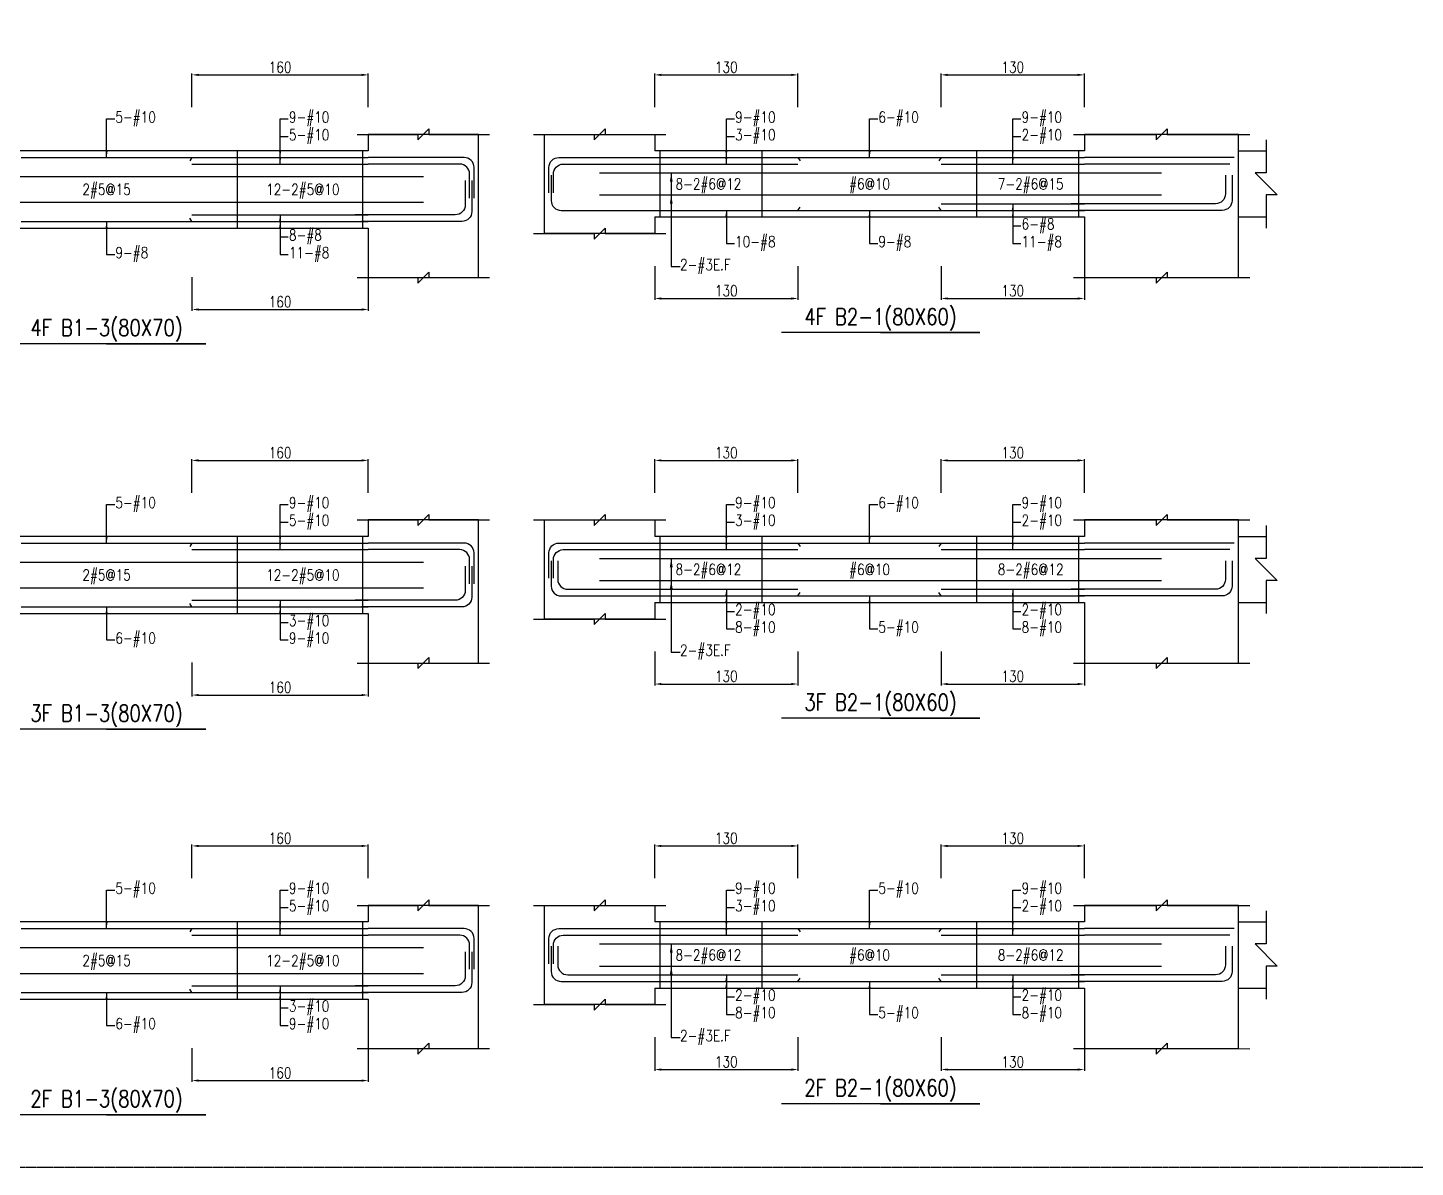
# Model space of a CAD drawing. Header units: millimetres. Extents: x 0 to 84580, y -12276 to 4373.
# Drawn here: x 37736 to 38995, y 0 to 1034 of the extents above; entities that cross this region are included whole.
import ezdxf
from ezdxf.enums import TextEntityAlignment as Align

# ---------------------------------------------------------------- set-up
doc = ezdxf.new("R2010")
doc.units = ezdxf.units.MM
doc.header["$MEASUREMENT"] = 0
doc.linetypes.add('CENTER', pattern=[2, 1.25, -0.25, 0.25, -0.25])
for name, color, linetype in [('S-DIM', 2, 'Continuous'), ('S-GRID', 1, 'CENTER'), ('S-LEADER', 2, 'Continuous'), ('S-RC', 130, 'Continuous'), ('S-REINF', 6, 'Continuous'), ('S-TEXT', 2, 'Continuous')]:
    doc.layers.add(name, color=color, linetype=linetype)
doc.styles.add('CS4', font='romans.shx', dxfattribs={"width": 0.8, "bigfont": 'lsp.shx'})
doc.styles.get("Standard").update_dxf_attribs({"font": 'arial.ttf'})
doc.dimstyles.new('ISO-25', dxfattribs={"dimtxt": 2.5, "dimasz": 2.5, "dimexe": 1.25, "dimexo": 0.625, "dimtad": 1, "dimtxsty": 'Standard', "dimcen": 2.5, "dimadec": 0, "dimazin": 0, "dimtfac": 1, "dimtmove": 0, "dimatfit": 3, "dimfxl": 0, "dimarcsym": 0})

# ---------------------------------------------------------------- blocks, each defined once
blk = doc.blocks.new('*D320')
at = {"layer": 'DEFPOINTS', "color": 0, "transparency": 16777216}
for p in [(38045, 291.7), (37885, 261.7), (38045, 261.7)]:
    blk.add_point(p, dxfattribs=at)
at = {"layer": 'S-DIM', "color": 0, "lineweight": -2, "transparency": 16777216}
for p, q in [((37885, 262.3), (37885, 292.9)), ((37891, 291.7), (38039, 291.7)), ((38045, 262.3), (38045, 292.9))]:
    blk.add_line(p, q, dxfattribs=at)
at = {"layer": 'S-DIM', "color": 0, "transparency": 16777216}
for points in [[(37891, 292.7), (37891, 290.7), (37885, 291.7)], [(38039, 292.7), (38039, 290.7), (38045, 291.7)]]:
    blk.add_solid(points, dxfattribs=at)
at = {"layer": 'S-DIM', "color": 0, "transparency": 16777216, "insert": (37965, 298.7), "char_height": 10, "attachment_point": 5, "style": 'CS4'}
blk.add_mtext('160', dxfattribs=at)
blk = doc.blocks.new('*D322')
at = {"layer": 'DEFPOINTS', "color": 0, "transparency": 16777216}
for p in [(37885, 108.7), (38045, 108.7), (38045, 78.7)]:
    blk.add_point(p, dxfattribs=at)
at = {"layer": 'S-DIM', "color": 0, "lineweight": -2, "transparency": 16777216}
for p, q in [((37885, 108.1), (37885, 77.4)), ((38045, 108.1), (38045, 77.4)), ((37891, 78.7), (38039, 78.7))]:
    blk.add_line(p, q, dxfattribs=at)
at = {"layer": 'S-DIM', "color": 0, "transparency": 16777216}
for points in [[(37891, 79.7), (37891, 77.7), (37885, 78.7)], [(38039, 79.7), (38039, 77.7), (38045, 78.7)]]:
    blk.add_solid(points, dxfattribs=at)
at = {"layer": 'S-DIM', "color": 0, "transparency": 16777216, "insert": (37965, 85.7), "char_height": 10, "attachment_point": 5, "style": 'CS4'}
blk.add_mtext('160', dxfattribs=at)
blk = doc.blocks.new('*D324')
at = {"layer": 'DEFPOINTS', "color": 0, "transparency": 16777216}
for p in [(38045, 641.7), (37885, 611.7), (38045, 611.7)]:
    blk.add_point(p, dxfattribs=at)
at = {"layer": 'S-DIM', "color": 0, "lineweight": -2, "transparency": 16777216}
for p, q in [((37885, 612.3), (37885, 642.9)), ((38045, 612.3), (38045, 642.9)), ((37891, 641.7), (38039, 641.7))]:
    blk.add_line(p, q, dxfattribs=at)
at = {"layer": 'S-DIM', "color": 0, "transparency": 16777216}
for points in [[(37891, 642.7), (37891, 640.7), (37885, 641.7)], [(38039, 642.7), (38039, 640.7), (38045, 641.7)]]:
    blk.add_solid(points, dxfattribs=at)
at = {"layer": 'S-DIM', "color": 0, "transparency": 16777216, "insert": (37965, 648.7), "char_height": 10, "attachment_point": 5, "style": 'CS4'}
blk.add_mtext('160', dxfattribs=at)
blk = doc.blocks.new('*D326')
at = {"layer": 'DEFPOINTS', "color": 0, "transparency": 16777216}
for p in [(37885, 458.7), (38045, 458.7), (38045, 428.7)]:
    blk.add_point(p, dxfattribs=at)
at = {"layer": 'S-DIM', "color": 0, "lineweight": -2, "transparency": 16777216}
for p, q in [((37885, 458.1), (37885, 427.4)), ((38045, 458.1), (38045, 427.4)), ((37891, 428.7), (38039, 428.7))]:
    blk.add_line(p, q, dxfattribs=at)
at = {"layer": 'S-DIM', "color": 0, "transparency": 16777216}
for points in [[(37891, 429.7), (37891, 427.7), (37885, 428.7)], [(38039, 429.7), (38039, 427.7), (38045, 428.7)]]:
    blk.add_solid(points, dxfattribs=at)
at = {"layer": 'S-DIM', "color": 0, "transparency": 16777216, "insert": (37965, 435.7), "char_height": 10, "attachment_point": 5, "style": 'CS4'}
blk.add_mtext('160', dxfattribs=at)
blk = doc.blocks.new('*D328')
at = {"layer": 'DEFPOINTS', "color": 0, "transparency": 16777216}
for p in [(38045, 991.7), (37885, 961.7), (38045, 961.7)]:
    blk.add_point(p, dxfattribs=at)
at = {"layer": 'S-DIM', "color": 0, "lineweight": -2, "transparency": 16777216}
for p, q in [((37885, 962.3), (37885, 992.9)), ((37891, 991.7), (38039, 991.7)), ((38045, 962.3), (38045, 992.9))]:
    blk.add_line(p, q, dxfattribs=at)
at = {"layer": 'S-DIM', "color": 0, "transparency": 16777216}
for points in [[(37891, 992.7), (37891, 990.7), (37885, 991.7)], [(38039, 992.7), (38039, 990.7), (38045, 991.7)]]:
    blk.add_solid(points, dxfattribs=at)
at = {"layer": 'S-DIM', "color": 0, "transparency": 16777216, "insert": (37965, 998.7), "char_height": 10, "attachment_point": 5, "style": 'CS4'}
blk.add_mtext('160', dxfattribs=at)
blk = doc.blocks.new('*D302')
at = {"layer": 'DEFPOINTS', "color": 0, "transparency": 16777216}
for p in [(37885, 808.7), (38045, 808.7), (38045, 778.7)]:
    blk.add_point(p, dxfattribs=at)
at = {"layer": 'S-DIM', "color": 0, "lineweight": -2, "transparency": 16777216}
for p, q in [((37885, 808.1), (37885, 777.4)), ((38045, 808.1), (38045, 777.4)), ((37891, 778.7), (38039, 778.7))]:
    blk.add_line(p, q, dxfattribs=at)
at = {"layer": 'S-DIM', "color": 0, "transparency": 16777216}
for points in [[(37891, 779.7), (37891, 777.7), (37885, 778.7)], [(38039, 779.7), (38039, 777.7), (38045, 778.7)]]:
    blk.add_solid(points, dxfattribs=at)
at = {"layer": 'S-DIM', "color": 0, "transparency": 16777216, "insert": (37965, 785.7), "char_height": 10, "attachment_point": 5, "style": 'CS4'}
blk.add_mtext('160', dxfattribs=at)
blk = doc.blocks.new('*D329')
at = {"layer": 'DEFPOINTS', "color": 0, "transparency": 16777216}
for p in [(38435, 291.7), (38305, 261.7), (38435, 261.7)]:
    blk.add_point(p, dxfattribs=at)
at = {"layer": 'S-DIM', "color": 0, "lineweight": -2, "transparency": 16777216}
for p, q in [((38305, 262.3), (38305, 292.9)), ((38311, 291.7), (38429, 291.7)), ((38435, 262.3), (38435, 292.9))]:
    blk.add_line(p, q, dxfattribs=at)
at = {"layer": 'S-DIM', "color": 0, "transparency": 16777216}
for points in [[(38311, 292.7), (38311, 290.7), (38305, 291.7)], [(38429, 292.7), (38429, 290.7), (38435, 291.7)]]:
    blk.add_solid(points, dxfattribs=at)
at = {"layer": 'S-DIM', "color": 0, "transparency": 16777216, "insert": (38370, 298.7), "char_height": 10, "attachment_point": 5, "style": 'CS4'}
blk.add_mtext('130', dxfattribs=at)
blk = doc.blocks.new('*D330')
at = {"layer": 'DEFPOINTS', "color": 0, "transparency": 16777216}
for p in [(38695, 291.7), (38565, 261.7), (38695, 261.7)]:
    blk.add_point(p, dxfattribs=at)
at = {"layer": 'S-DIM', "color": 0, "lineweight": -2, "transparency": 16777216}
for p, q in [((38565, 262.3), (38565, 292.9)), ((38571, 291.7), (38689, 291.7)), ((38695, 262.3), (38695, 292.9))]:
    blk.add_line(p, q, dxfattribs=at)
at = {"layer": 'S-DIM', "color": 0, "transparency": 16777216}
for points in [[(38571, 292.7), (38571, 290.7), (38565, 291.7)], [(38689, 292.7), (38689, 290.7), (38695, 291.7)]]:
    blk.add_solid(points, dxfattribs=at)
at = {"layer": 'S-DIM', "color": 0, "transparency": 16777216, "insert": (38630, 298.7), "char_height": 10, "attachment_point": 5, "style": 'CS4'}
blk.add_mtext('130', dxfattribs=at)
blk = doc.blocks.new('*D331')
at = {"layer": 'DEFPOINTS', "color": 0, "transparency": 16777216}
for p in [(38305, 118.7), (38435, 118.7), (38435, 88.7)]:
    blk.add_point(p, dxfattribs=at)
at = {"layer": 'S-DIM', "color": 0, "lineweight": -2, "transparency": 16777216}
for p, q in [((38305, 118.1), (38305, 87.4)), ((38435, 118.1), (38435, 87.4)), ((38311, 88.7), (38429, 88.7))]:
    blk.add_line(p, q, dxfattribs=at)
at = {"layer": 'S-DIM', "color": 0, "transparency": 16777216}
for points in [[(38311, 89.7), (38311, 87.7), (38305, 88.7)], [(38429, 89.7), (38429, 87.7), (38435, 88.7)]]:
    blk.add_solid(points, dxfattribs=at)
at = {"layer": 'S-DIM', "color": 0, "transparency": 16777216, "insert": (38370, 95.7), "char_height": 10, "attachment_point": 5, "style": 'CS4'}
blk.add_mtext('130', dxfattribs=at)
blk = doc.blocks.new('*D332')
at = {"layer": 'DEFPOINTS', "color": 0, "transparency": 16777216}
for p in [(38565, 118.7), (38695, 118.7), (38695, 88.7)]:
    blk.add_point(p, dxfattribs=at)
at = {"layer": 'S-DIM', "color": 0, "lineweight": -2, "transparency": 16777216}
for p, q in [((38565, 118.1), (38565, 87.4)), ((38695, 118.1), (38695, 87.4)), ((38571, 88.7), (38689, 88.7))]:
    blk.add_line(p, q, dxfattribs=at)
at = {"layer": 'S-DIM', "color": 0, "transparency": 16777216}
for points in [[(38571, 89.7), (38571, 87.7), (38565, 88.7)], [(38689, 89.7), (38689, 87.7), (38695, 88.7)]]:
    blk.add_solid(points, dxfattribs=at)
at = {"layer": 'S-DIM', "color": 0, "transparency": 16777216, "insert": (38630, 95.7), "char_height": 10, "attachment_point": 5, "style": 'CS4'}
blk.add_mtext('130', dxfattribs=at)
blk = doc.blocks.new('*D333')
at = {"layer": 'DEFPOINTS', "color": 0, "transparency": 16777216}
for p in [(38435, 641.7), (38305, 611.7), (38435, 611.7)]:
    blk.add_point(p, dxfattribs=at)
at = {"layer": 'S-DIM', "color": 0, "lineweight": -2, "transparency": 16777216}
for p, q in [((38305, 612.3), (38305, 642.9)), ((38435, 612.3), (38435, 642.9)), ((38311, 641.7), (38429, 641.7))]:
    blk.add_line(p, q, dxfattribs=at)
at = {"layer": 'S-DIM', "color": 0, "transparency": 16777216}
for points in [[(38311, 642.7), (38311, 640.7), (38305, 641.7)], [(38429, 642.7), (38429, 640.7), (38435, 641.7)]]:
    blk.add_solid(points, dxfattribs=at)
at = {"layer": 'S-DIM', "color": 0, "transparency": 16777216, "insert": (38370, 648.7), "char_height": 10, "attachment_point": 5, "style": 'CS4'}
blk.add_mtext('130', dxfattribs=at)
blk = doc.blocks.new('*D334')
at = {"layer": 'DEFPOINTS', "color": 0, "transparency": 16777216}
for p in [(38695, 641.7), (38565, 611.7), (38695, 611.7)]:
    blk.add_point(p, dxfattribs=at)
at = {"layer": 'S-DIM', "color": 0, "lineweight": -2, "transparency": 16777216}
for p, q in [((38565, 612.3), (38565, 642.9)), ((38695, 612.3), (38695, 642.9)), ((38571, 641.7), (38689, 641.7))]:
    blk.add_line(p, q, dxfattribs=at)
at = {"layer": 'S-DIM', "color": 0, "transparency": 16777216}
for points in [[(38571, 642.7), (38571, 640.7), (38565, 641.7)], [(38689, 642.7), (38689, 640.7), (38695, 641.7)]]:
    blk.add_solid(points, dxfattribs=at)
at = {"layer": 'S-DIM', "color": 0, "transparency": 16777216, "insert": (38630, 648.7), "char_height": 10, "attachment_point": 5, "style": 'CS4'}
blk.add_mtext('130', dxfattribs=at)
blk = doc.blocks.new('*D335')
at = {"layer": 'DEFPOINTS', "color": 0, "transparency": 16777216}
for p in [(38305, 468.7), (38435, 468.7), (38435, 438.7)]:
    blk.add_point(p, dxfattribs=at)
at = {"layer": 'S-DIM', "color": 0, "lineweight": -2, "transparency": 16777216}
for p, q in [((38305, 468.1), (38305, 437.4)), ((38435, 468.1), (38435, 437.4)), ((38311, 438.7), (38429, 438.7))]:
    blk.add_line(p, q, dxfattribs=at)
at = {"layer": 'S-DIM', "color": 0, "transparency": 16777216}
for points in [[(38311, 439.7), (38311, 437.7), (38305, 438.7)], [(38429, 439.7), (38429, 437.7), (38435, 438.7)]]:
    blk.add_solid(points, dxfattribs=at)
at = {"layer": 'S-DIM', "color": 0, "transparency": 16777216, "insert": (38370, 445.7), "char_height": 10, "attachment_point": 5, "style": 'CS4'}
blk.add_mtext('130', dxfattribs=at)
blk = doc.blocks.new('*D336')
at = {"layer": 'DEFPOINTS', "color": 0, "transparency": 16777216}
for p in [(38565, 468.7), (38695, 468.7), (38695, 438.7)]:
    blk.add_point(p, dxfattribs=at)
at = {"layer": 'S-DIM', "color": 0, "lineweight": -2, "transparency": 16777216}
for p, q in [((38565, 468.1), (38565, 437.4)), ((38695, 468.1), (38695, 437.4)), ((38571, 438.7), (38689, 438.7))]:
    blk.add_line(p, q, dxfattribs=at)
at = {"layer": 'S-DIM', "color": 0, "transparency": 16777216}
for points in [[(38571, 439.7), (38571, 437.7), (38565, 438.7)], [(38689, 439.7), (38689, 437.7), (38695, 438.7)]]:
    blk.add_solid(points, dxfattribs=at)
at = {"layer": 'S-DIM', "color": 0, "transparency": 16777216, "insert": (38630, 445.7), "char_height": 10, "attachment_point": 5, "style": 'CS4'}
blk.add_mtext('130', dxfattribs=at)
blk = doc.blocks.new('*D337')
at = {"layer": 'DEFPOINTS', "color": 0, "transparency": 16777216}
for p in [(38435, 991.7), (38305, 961.7), (38435, 961.7)]:
    blk.add_point(p, dxfattribs=at)
at = {"layer": 'S-DIM', "color": 0, "lineweight": -2, "transparency": 16777216}
for p, q in [((38305, 962.3), (38305, 992.9)), ((38311, 991.7), (38429, 991.7)), ((38435, 962.3), (38435, 992.9))]:
    blk.add_line(p, q, dxfattribs=at)
at = {"layer": 'S-DIM', "color": 0, "transparency": 16777216}
for points in [[(38311, 992.7), (38311, 990.7), (38305, 991.7)], [(38429, 992.7), (38429, 990.7), (38435, 991.7)]]:
    blk.add_solid(points, dxfattribs=at)
at = {"layer": 'S-DIM', "color": 0, "transparency": 16777216, "insert": (38370, 998.7), "char_height": 10, "attachment_point": 5, "style": 'CS4'}
blk.add_mtext('130', dxfattribs=at)
blk = doc.blocks.new('*D338')
at = {"layer": 'DEFPOINTS', "color": 0, "transparency": 16777216}
for p in [(38695, 991.7), (38565, 961.7), (38695, 961.7)]:
    blk.add_point(p, dxfattribs=at)
at = {"layer": 'S-DIM', "color": 0, "lineweight": -2, "transparency": 16777216}
for p, q in [((38565, 962.3), (38565, 992.9)), ((38571, 991.7), (38689, 991.7)), ((38695, 962.3), (38695, 992.9))]:
    blk.add_line(p, q, dxfattribs=at)
at = {"layer": 'S-DIM', "color": 0, "transparency": 16777216}
for points in [[(38571, 992.7), (38571, 990.7), (38565, 991.7)], [(38689, 992.7), (38689, 990.7), (38695, 991.7)]]:
    blk.add_solid(points, dxfattribs=at)
at = {"layer": 'S-DIM', "color": 0, "transparency": 16777216, "insert": (38630, 998.7), "char_height": 10, "attachment_point": 5, "style": 'CS4'}
blk.add_mtext('130', dxfattribs=at)
blk = doc.blocks.new('*D339')
at = {"layer": 'DEFPOINTS', "color": 0, "transparency": 16777216}
for p in [(38305, 818.7), (38435, 818.7), (38435, 788.7)]:
    blk.add_point(p, dxfattribs=at)
at = {"layer": 'S-DIM', "color": 0, "lineweight": -2, "transparency": 16777216}
for p, q in [((38305, 818.1), (38305, 787.4)), ((38435, 818.1), (38435, 787.4)), ((38311, 788.7), (38429, 788.7))]:
    blk.add_line(p, q, dxfattribs=at)
at = {"layer": 'S-DIM', "color": 0, "transparency": 16777216}
for points in [[(38311, 789.7), (38311, 787.7), (38305, 788.7)], [(38429, 789.7), (38429, 787.7), (38435, 788.7)]]:
    blk.add_solid(points, dxfattribs=at)
at = {"layer": 'S-DIM', "color": 0, "transparency": 16777216, "insert": (38370, 795.7), "char_height": 10, "attachment_point": 5, "style": 'CS4'}
blk.add_mtext('130', dxfattribs=at)
blk = doc.blocks.new('*D340')
at = {"layer": 'DEFPOINTS', "color": 0, "transparency": 16777216}
for p in [(38565, 818.7), (38695, 818.7), (38695, 788.7)]:
    blk.add_point(p, dxfattribs=at)
at = {"layer": 'S-DIM', "color": 0, "lineweight": -2, "transparency": 16777216}
for p, q in [((38565, 818.1), (38565, 787.4)), ((38695, 818.1), (38695, 787.4)), ((38571, 788.7), (38689, 788.7))]:
    blk.add_line(p, q, dxfattribs=at)
at = {"layer": 'S-DIM', "color": 0, "transparency": 16777216}
for points in [[(38571, 789.7), (38571, 787.7), (38565, 788.7)], [(38689, 789.7), (38689, 787.7), (38695, 788.7)]]:
    blk.add_solid(points, dxfattribs=at)
at = {"layer": 'S-DIM', "color": 0, "transparency": 16777216, "insert": (38630, 795.7), "char_height": 10, "attachment_point": 5, "style": 'CS4'}
blk.add_mtext('130', dxfattribs=at)

msp = doc.modelspace()

# ---------------------------------------------------------------- linework, layer by layer
for p, q in [((38835.028, 922.688), (38860.028, 922.688)), ((38835.028, 862.688), (38860.028, 862.688)), ((38835.028, 572.688), (38860.028, 572.688)), ((38835.028, 512.688), (38860.028, 512.688)), ((38835.028, 222.688), (38860.028, 222.688)), ((38835.028, 162.688), (38860.028, 162.688))]:
    msp.add_line(p, q)
at = {"layer": 'S-GRID'}
msp.add_lwpolyline([(35832, 0), (39061, 0), (39061, 2069), (35832, 2069), (35832, 0)], dxfattribs=at)
at = {"layer": 'S-RC'}
for points in [[(38035.028, 937.688), (38090.028, 937.678), (38090.027, 932.678), (38100.029, 942.676), (38100.028, 937.676), (38155.028, 937.665)], [(38045.028, 852.688), (38045.028, 807.688), (38145.028, 807.688), (38145.028, 937.688), (38045.028, 937.688), (38045.028, 922.688)], [(38195.028, 937.688), (38250.028, 937.678), (38250.027, 932.678), (38260.029, 942.676), (38260.028, 937.676), (38315.028, 937.665)], [(38305.028, 862.688), (38305.028, 847.688), (38205.028, 847.688), (38205.028, 937.688), (38305.028, 937.688), (38305.028, 922.688)], [(38685.028, 937.688), (38760.028, 937.674), (38760.027, 932.674), (38770.029, 942.672), (38770.028, 937.672), (38845.028, 937.657)], [(38695.028, 862.688), (38695.028, 807.688), (38835.028, 807.688), (38835.028, 937.688), (38695.028, 937.688), (38695.028, 922.688)], [(38860.028, 932.688), (38860.028, 902.688), (38850.028, 902.688), (38870.028, 882.688), (38860.028, 882.688), (38860.028, 852.688)], [(38045.028, 922.688), (37570.028, 922.688)], [(38695.028, 922.688), (38305.028, 922.688)], [(38305.028, 862.688), (38695.028, 862.688)], [(37570.028, 852.688), (38045.028, 852.688)], [(38195.028, 847.688), (38250.028, 847.678), (38250.027, 842.678), (38260.029, 852.676), (38260.028, 847.676), (38315.028, 847.665)], [(38035.028, 807.688), (38090.028, 807.678), (38090.027, 802.678), (38100.029, 812.676), (38100.028, 807.676), (38155.028, 807.665)], [(38685.028, 807.688), (38760.028, 807.674), (38760.027, 802.674), (38770.029, 812.672), (38770.028, 807.672), (38845.028, 807.657)], [(38510.028, 757.688), (38600.028, 757.688), (38420.028, 757.688)], [(37807.528, 747.688), (37897.528, 747.688), (37717.528, 747.688)], [(38035.028, 587.688), (38090.028, 587.678), (38090.027, 582.678), (38100.029, 592.676), (38100.028, 587.676), (38155.028, 587.665)], [(38195.028, 587.688), (38250.028, 587.678), (38250.027, 582.678), (38260.029, 592.676), (38260.028, 587.676), (38315.028, 587.665)], [(38685.028, 587.688), (38760.028, 587.674), (38760.027, 582.674), (38770.029, 592.672), (38770.028, 587.672), (38845.028, 587.657)], [(38045.028, 502.688), (38045.028, 457.688), (38145.028, 457.688), (38145.028, 587.688), (38045.028, 587.688), (38045.028, 572.688)], [(38305.028, 512.688), (38305.028, 497.688), (38205.028, 497.688), (38205.028, 587.688), (38305.028, 587.688), (38305.028, 572.688)], [(38695.028, 512.688), (38695.028, 457.688), (38835.028, 457.688), (38835.028, 587.688), (38695.028, 587.688), (38695.028, 572.688)], [(38860.028, 582.688), (38860.028, 552.688), (38850.028, 552.688), (38870.028, 532.688), (38860.028, 532.688), (38860.028, 502.688)], [(38045.028, 572.688), (37570.028, 572.688)], [(38695.028, 572.688), (38305.028, 572.688)], [(38305.028, 512.688), (38695.028, 512.688)], [(37570.028, 502.688), (38045.028, 502.688)], [(38195.028, 497.688), (38250.028, 497.678), (38250.027, 492.678), (38260.029, 502.676), (38260.028, 497.676), (38315.028, 497.665)], [(38035.028, 457.688), (38090.028, 457.678), (38090.027, 452.678), (38100.029, 462.676), (38100.028, 457.676), (38155.028, 457.665)], [(38685.028, 457.688), (38760.028, 457.674), (38760.027, 452.674), (38770.029, 462.672), (38770.028, 457.672), (38845.028, 457.657)], [(38510.028, 407.688), (38600.028, 407.688), (38420.028, 407.688)], [(37807.528, 397.688), (37897.528, 397.688), (37717.528, 397.688)], [(38035.028, 237.688), (38090.028, 237.678), (38090.027, 232.678), (38100.029, 242.676), (38100.028, 237.676), (38155.028, 237.665)], [(38195.028, 237.688), (38250.028, 237.678), (38250.027, 232.678), (38260.029, 242.676), (38260.028, 237.676), (38315.028, 237.665)], [(38685.028, 237.688), (38760.028, 237.674), (38760.027, 232.674), (38770.029, 242.672), (38770.028, 237.672), (38845.028, 237.657)], [(38045.028, 152.688), (38045.028, 107.688), (38145.028, 107.688), (38145.028, 237.688), (38045.028, 237.688), (38045.028, 222.688)], [(38305.028, 162.688), (38305.028, 147.688), (38205.028, 147.688), (38205.028, 237.688), (38305.028, 237.688), (38305.028, 222.688)], [(38695.028, 162.688), (38695.028, 107.688), (38835.028, 107.688), (38835.028, 237.688), (38695.028, 237.688), (38695.028, 222.688)], [(38860.028, 232.688), (38860.028, 202.688), (38850.028, 202.688), (38870.028, 182.688), (38860.028, 182.688), (38860.028, 152.688)], [(38045.028, 222.688), (37570.028, 222.688)], [(38695.028, 222.688), (38305.028, 222.688)], [(37570.028, 152.688), (38045.028, 152.688)], [(38195.028, 147.688), (38250.028, 147.678), (38250.027, 142.678), (38260.029, 152.676), (38260.028, 147.676), (38315.028, 147.665)], [(38305.028, 162.688), (38695.028, 162.688)], [(38035.028, 107.688), (38090.028, 107.678), (38090.027, 102.678), (38100.029, 112.676), (38100.028, 107.676), (38155.028, 107.665)], [(38685.028, 107.688), (38760.028, 107.674), (38760.027, 102.674), (38770.029, 112.672), (38770.028, 107.672), (38845.028, 107.657)], [(38510.028, 57.688), (38600.028, 57.688), (38420.028, 57.688)], [(37807.528, 47.688), (37897.528, 47.688), (37717.528, 47.688)]]:
    msp.add_lwpolyline(points, dxfattribs=at)
at = {"layer": 'S-REINF', "color": 1}
for points in [[(37926.278, 852.688), (37926.278, 922.688)], [(38040.028, 852.688), (38040.028, 922.688)], [(38310.028, 862.688), (38310.028, 922.688)], [(38402.528, 862.688), (38402.528, 922.688)], [(38597.528, 862.688), (38597.528, 922.688)], [(38690.028, 862.688), (38690.028, 922.688)], [(37520.028, 899.355), (38095.028, 899.355)], [(38255.028, 902.688), (38765.028, 902.688)], [(38255.028, 882.688), (38765.028, 882.688)], [(37520.028, 876.022), (38095.028, 876.022)], [(37926.278, 502.688), (37926.278, 572.688)], [(38040.028, 502.688), (38040.028, 572.688)], [(38310.028, 512.688), (38310.028, 572.688)], [(38402.528, 512.688), (38402.528, 572.688)], [(38597.528, 512.688), (38597.528, 572.688)], [(38690.028, 512.688), (38690.028, 572.688)], [(37520.028, 549.355), (38095.028, 549.355)], [(38255.028, 552.688), (38765.028, 552.688)], [(38255.028, 532.688), (38765.028, 532.688)], [(37520.028, 526.022), (38095.028, 526.022)], [(37926.278, 152.688), (37926.278, 222.688)], [(38040.028, 152.688), (38040.028, 222.688)], [(38310.028, 162.688), (38310.028, 222.688)], [(38402.528, 162.688), (38402.528, 222.688)], [(38597.528, 162.688), (38597.528, 222.688)], [(38690.028, 162.688), (38690.028, 222.688)], [(38255.028, 202.688), (38765.028, 202.688)], [(37520.028, 199.355), (38095.028, 199.355)], [(38255.028, 182.688), (38765.028, 182.688)], [(37520.028, 176.022), (38095.028, 176.022)]]:
    msp.add_lwpolyline(points, dxfattribs=at)
at = {"layer": 'S-REINF'}
for points in [[(37730.028, 916.688), (37885.028, 916.688)], [(37885.028, 916.688), (37883.028, 913.688)], [(37885.028, 916.688), (38045.028, 916.688)], [(37885.028, 910.688), (38045.028, 910.688)], [(38305.028, 916.688), (38435.028, 916.688)], [(38305.028, 910.688), (38435.028, 910.688)], [(38435.028, 916.688), (38437.028, 913.688)], [(38435.028, 916.688), (38565.028, 916.688)], [(38565.028, 916.688), (38563.028, 913.688)], [(38565.028, 916.688), (38695.028, 916.688)], [(38565.028, 910.688), (38695.028, 910.688)], [(38831.028, 916.688), (38695.028, 916.688)], [(38827.028, 910.688), (38695.028, 910.688)], [(38435.028, 868.688), (38437.028, 871.688)], [(38565.028, 868.688), (38563.028, 871.688)], [(38565.028, 874.688), (38695.028, 874.688)], [(37730.028, 858.688), (37885.028, 858.688)], [(37885.028, 858.688), (37883.028, 861.688)], [(37885.028, 864.688), (38045.028, 864.688)], [(37885.028, 858.688), (38045.028, 858.688)], [(38305.028, 868.688), (38435.028, 868.688)], [(38435.028, 868.688), (38565.028, 868.688)], [(38565.028, 868.688), (38695.028, 868.688)], [(37730.028, 566.688), (37885.028, 566.688)], [(37885.028, 566.688), (37883.028, 563.688)], [(37885.028, 566.688), (38045.028, 566.688)], [(37885.028, 560.688), (38045.028, 560.688)], [(38305.028, 566.688), (38435.028, 566.688)], [(38305.028, 560.688), (38435.028, 560.688)], [(38435.028, 566.688), (38437.028, 563.688)], [(38435.028, 566.688), (38565.028, 566.688)], [(38565.028, 566.688), (38563.028, 563.688)], [(38565.028, 566.688), (38695.028, 566.688)], [(38565.028, 560.688), (38695.028, 560.688)], [(38831.028, 566.688), (38695.028, 566.688)], [(38827.028, 560.688), (38695.028, 560.688)], [(38305.028, 524.688), (38435.028, 524.688)], [(38305.028, 518.688), (38435.028, 518.688)], [(38435.028, 518.688), (38437.028, 521.688)], [(38435.028, 518.688), (38565.028, 518.688)], [(38565.028, 518.688), (38563.028, 521.688)], [(38565.028, 524.688), (38695.028, 524.688)], [(38565.028, 518.688), (38695.028, 518.688)], [(37730.028, 508.688), (37885.028, 508.688)], [(37885.028, 508.688), (37883.028, 511.688)], [(37885.028, 514.688), (38045.028, 514.688)], [(37885.028, 508.688), (38045.028, 508.688)], [(37730.028, 216.688), (37885.028, 216.688)], [(37885.028, 216.688), (37883.028, 213.688)], [(37885.028, 216.688), (38045.028, 216.688)], [(38305.028, 216.688), (38435.028, 216.688)], [(38435.028, 216.688), (38437.028, 213.688)], [(38435.028, 216.688), (38565.028, 216.688)], [(38565.028, 216.688), (38563.028, 213.688)], [(38565.028, 216.688), (38695.028, 216.688)], [(38831.028, 216.688), (38695.028, 216.688)], [(37885.028, 210.688), (38045.028, 210.688)], [(38305.028, 210.688), (38435.028, 210.688)], [(38565.028, 210.688), (38695.028, 210.688)], [(38827.028, 210.688), (38695.028, 210.688)], [(37885.028, 164.688), (38045.028, 164.688)], [(38305.028, 174.688), (38435.028, 174.688)], [(38305.028, 168.688), (38435.028, 168.688)], [(38435.028, 168.688), (38437.028, 171.688)], [(38435.028, 168.688), (38565.028, 168.688)], [(38565.028, 168.688), (38563.028, 171.688)], [(38565.028, 174.688), (38695.028, 174.688)], [(38565.028, 168.688), (38695.028, 168.688)], [(37730.028, 158.688), (37885.028, 158.688)], [(37885.028, 158.688), (37883.028, 161.688)], [(37885.028, 158.688), (38045.028, 158.688)]]:
    msp.add_lwpolyline(points, dxfattribs=at)
for points in [[(38141.028, 879.688), (38141.028, 907.688, 0.41421356), (38132.028, 916.688), (38045.028, 916.688)], [(38137.028, 879.688), (38137.028, 901.688, 0.41421356), (38128.028, 910.688), (38045.028, 910.688)], [(38209.028, 884.688), (38209.028, 907.688, -0.41421356), (38218.028, 916.688), (38305.028, 916.688)], [(38213.028, 884.688), (38213.028, 901.688, -0.41421356), (38222.028, 910.688), (38305.028, 910.688)], [(38133.028, 895.688), (38133.028, 873.688, -0.41421356), (38124.028, 864.688), (38033.028, 864.688)], [(38139.028, 895.688), (38139.028, 867.688, -0.41421356), (38130.028, 858.688), (38039.028, 858.688)], [(38211.028, 900.688), (38211.028, 877.688, 0.41421356), (38220.028, 868.688), (38305.028, 868.688)], [(38823.028, 900.688), (38823.028, 883.688, -0.41421356), (38814.028, 874.688), (38683.028, 874.688)], [(38829.028, 900.688), (38829.028, 877.688, -0.41421356), (38820.028, 868.688), (38689.028, 868.688)], [(38141.028, 529.688), (38141.028, 557.688, 0.41421356), (38132.028, 566.688), (38045.028, 566.688)], [(38137.028, 529.688), (38137.028, 551.688, 0.41421356), (38128.028, 560.688), (38045.028, 560.688)], [(38209.028, 534.688), (38209.028, 557.688, -0.41421356), (38218.028, 566.688), (38305.028, 566.688)], [(38213.028, 534.688), (38213.028, 551.688, -0.41421356), (38222.028, 560.688), (38305.028, 560.688)], [(38133.028, 545.688), (38133.028, 523.688, -0.41421356), (38124.028, 514.688), (38033.028, 514.688)], [(38139.028, 545.688), (38139.028, 517.688, -0.41421356), (38130.028, 508.688), (38039.028, 508.688)], [(38211.028, 550.688), (38211.028, 527.688, 0.41421356), (38220.028, 518.688), (38305.028, 518.688)], [(38217.028, 550.688), (38217.028, 533.688, 0.41421356), (38226.028, 524.688), (38305.028, 524.688)], [(38823.028, 550.688), (38823.028, 533.688, -0.41421356), (38814.028, 524.688), (38683.028, 524.688)], [(38829.028, 550.688), (38829.028, 527.688, -0.41421356), (38820.028, 518.688), (38689.028, 518.688)], [(38141.028, 179.688), (38141.028, 207.688, 0.41421356), (38132.028, 216.688), (38045.028, 216.688)], [(38209.028, 184.688), (38209.028, 207.688, -0.41421356), (38218.028, 216.688), (38305.028, 216.688)], [(38137.028, 179.688), (38137.028, 201.688, 0.41421356), (38128.028, 210.688), (38045.028, 210.688)], [(38213.028, 184.688), (38213.028, 201.688, -0.41421356), (38222.028, 210.688), (38305.028, 210.688)], [(38133.028, 195.688), (38133.028, 173.688, -0.41421356), (38124.028, 164.688), (38033.028, 164.688)], [(38139.028, 195.688), (38139.028, 167.688, -0.41421356), (38130.028, 158.688), (38039.028, 158.688)], [(38211.028, 200.688), (38211.028, 177.688, 0.41421356), (38220.028, 168.688), (38305.028, 168.688)], [(38217.028, 200.688), (38217.028, 183.688, 0.41421356), (38226.028, 174.688), (38305.028, 174.688)], [(38823.028, 200.688), (38823.028, 183.688, -0.41421356), (38814.028, 174.688), (38683.028, 174.688)], [(38829.028, 200.688), (38829.028, 177.688, -0.41421356), (38820.028, 168.688), (38689.028, 168.688)]]:
    msp.add_lwpolyline(points, format="xyb", dxfattribs=at)

# ---------------------------------------------------------------- texts
at = {"layer": 'S-LEADER', "char_height": 10, "attachment_point": 4, "style": 'CS4'}
for s, insert in [('5-#10', (37815.528, 951.688)), ('9-#10', (37973.028, 951.688)), ('9-#10', (38378.028, 951.688)), ('6-#10', (38508.028, 951.688)), ('9-#10', (38638.028, 951.688)), ('5-#10', (37973.028, 935.688)), ('3-#10', (38378.028, 935.688)), ('2-#10', (38638.028, 935.688)), ('6-#8', (38638.028, 854.688)), ('8-#8', (37973.028, 844.688)), ('10-#8', (38378.028, 838.688)), ('9-#8', (38508.028, 838.688)), ('11-#8', (38638.028, 838.688)), ('9-#8', (37815.528, 828.688)), ('11-#8', (37973.028, 828.688)), ('5-#10', (37815.528, 601.688)), ('9-#10', (37973.028, 601.688)), ('9-#10', (38378.028, 601.688)), ('6-#10', (38508.028, 601.688)), ('9-#10', (38638.028, 601.688)), ('5-#10', (37973.028, 585.688)), ('3-#10', (38378.028, 585.688)), ('2-#10', (38638.028, 585.688)), ('2-#10', (38378.028, 504.688)), ('2-#10', (38638.028, 504.688)), ('3-#10', (37973.028, 494.688)), ('8-#10', (38378.028, 488.688)), ('5-#10', (38508.028, 488.688)), ('8-#10', (38638.028, 488.688)), ('6-#10', (37815.528, 478.688)), ('9-#10', (37973.028, 478.688)), ('5-#10', (37815.528, 251.688)), ('9-#10', (37973.028, 251.688)), ('9-#10', (38378.028, 251.688)), ('5-#10', (38508.028, 251.688)), ('9-#10', (38638.028, 251.688)), ('5-#10', (37973.028, 235.688)), ('3-#10', (38378.028, 235.688)), ('2-#10', (38638.028, 235.688)), ('3-#10', (37973.028, 144.688)), ('2-#10', (38378.028, 154.688)), ('2-#10', (38638.028, 154.688)), ('8-#10', (38378.028, 138.688)), ('5-#10', (38508.028, 138.688)), ('8-#10', (38638.028, 138.688)), ('6-#10', (37815.528, 128.688)), ('9-#10', (37973.028, 128.688))]:
    msp.add_mtext(s, dxfattribs=dict(at, insert=insert))
at = {"layer": 'S-LEADER', "color": 3, "char_height": 10, "attachment_point": 4, "style": 'CS4'}
for insert in [(38328.028, 817.688), (38328.028, 467.688), (38328.028, 117.688)]:
    msp.add_mtext('2-#3E.F', dxfattribs=dict(at, insert=insert))
at = {"layer": 'S-RC', "style": 'CS4', "width": 0.8}
for s, p in [('4F B2-1(80X60)', (38510.028, 764.688)), ('4F B1-3(80X70)', (37807.528, 754.688)), ('3F B2-1(80X60)', (38510.028, 414.688)), ('3F B1-3(80X70)', (37807.528, 404.688)), ('2F B2-1(80X60)', (38510.028, 64.688)), ('2F B1-3(80X70)', (37807.528, 54.688))]:
    msp.add_text(s, height=15, dxfattribs=at).set_placement(p, align=Align.CENTER)
at = {"layer": 'S-TEXT', "color": 1, "style": 'CS4', "width": 0.8}
for s, p in [('2#5@15', (37807.528, 882.688)), ('12-2#5@10', (37985.653, 882.688)), ('8-2#6@12', (38353.778, 887.688)), ('#6@10', (38500.028, 887.688)), ('7-2#6@15', (38646.278, 887.688)), ('2#5@15', (37807.528, 532.688)), ('12-2#5@10', (37985.653, 532.688)), ('8-2#6@12', (38353.778, 537.688)), ('#6@10', (38500.028, 537.688)), ('8-2#6@12', (38646.278, 537.688)), ('2#5@15', (37807.528, 182.688)), ('12-2#5@10', (37985.653, 182.688)), ('8-2#6@12', (38353.778, 187.688)), ('#6@10', (38500.028, 187.688)), ('8-2#6@12', (38646.278, 187.688))]:
    msp.add_text(s, height=10, dxfattribs=at).set_placement(p, align=Align.CENTER)

# ---------------------------------------------------------------- dimensions: what is measured, and where the dimension line sits
at = {"layer": 'S-DIM'}
for p1, p2, distance, picture, middle in [((37885.028, 961.688), (38045.028, 961.688), 30, '*D328', (37965.028, 998.688)), ((38305.028, 961.688), (38435.028, 961.688), 30, '*D337', (38370.028, 998.688)), ((38565.028, 961.688), (38695.028, 961.688), 30, '*D338', (38630.028, 998.688)), ((38305.028, 818.688), (38435.028, 818.688), -30, '*D339', (38370.028, 795.688)), ((38565.028, 818.688), (38695.028, 818.688), -30, '*D340', (38630.028, 795.688)), ((37885.028, 808.688), (38045.028, 808.688), -30, '*D302', (37965.028, 785.688)), ((37885.028, 611.688), (38045.028, 611.688), 30, '*D324', (37965.028, 648.688)), ((38305.028, 611.688), (38435.028, 611.688), 30, '*D333', (38370.028, 648.688)), ((38565.028, 611.688), (38695.028, 611.688), 30, '*D334', (38630.028, 648.688)), ((38305.028, 468.688), (38435.028, 468.688), -30, '*D335', (38370.028, 445.688)), ((38565.028, 468.688), (38695.028, 468.688), -30, '*D336', (38630.028, 445.688)), ((37885.028, 458.688), (38045.028, 458.688), -30, '*D326', (37965.028, 435.688)), ((37885.028, 261.688), (38045.028, 261.688), 30, '*D320', (37965.028, 298.688)), ((38305.028, 261.688), (38435.028, 261.688), 30, '*D329', (38370.028, 298.688)), ((38565.028, 261.688), (38695.028, 261.688), 30, '*D330', (38630.028, 298.688)), ((38305.028, 118.688), (38435.028, 118.688), -30, '*D331', (38370.028, 95.688)), ((38565.028, 118.688), (38695.028, 118.688), -30, '*D332', (38630.028, 95.688)), ((37885.028, 108.688), (38045.028, 108.688), -30, '*D322', (37965.028, 85.688))]:
    dim = msp.add_aligned_dim(p1=p1, p2=p2, distance=distance, dimstyle='ISO-25', override={"dimtxt": 10, "dimasz": 6, "dimgap": 2, "dimtxsty": 'CS4'}, dxfattribs=at)
    dim.commit()
    dim.dimension.update_dxf_attribs({"geometry": picture, "text_midpoint": middle})

# ---------------------------------------------------------------- leaders
at = {"layer": 'S-LEADER', "annotation_type": 0, "has_hookline": 1, "hookline_direction": 0}
for points, override, text_width in [([(37807.528, 916.688), (37807.528, 951.688), (37814.903, 951.688)], {"dimasz": 6, "dimtad": 0}, 38.476), ([(37965.028, 916.688), (37965.028, 951.688), (37972.403, 951.688)], {"dimasz": 6, "dimtad": 0}, 38.476), ([(38370.028, 916.688), (38370.028, 951.688), (38377.403, 951.688)], {"dimasz": 6, "dimtad": 0}, 38.476), ([(38500.028, 916.688), (38500.028, 951.688), (38507.403, 951.688)], {"dimasz": 6, "dimtad": 0}, 38.095), ([(38630.028, 916.688), (38630.028, 951.688), (38637.403, 951.688)], {"dimasz": 6, "dimtad": 0}, 38.476), ([(37965.028, 910.688), (37965.028, 935.688), (37972.403, 935.688)], {"dimasz": 6, "dimtad": 0}, 38.476), ([(38370.028, 910.688), (38370.028, 935.688), (38377.403, 935.688)], {"dimasz": 6, "dimtad": 0}, 38.476), ([(38630.028, 910.688), (38630.028, 935.688), (38637.403, 935.688)], {"dimasz": 6, "dimtad": 0}, 38.476), ([(38320.028, 882.688), (38320.028, 817.688), (38327.403, 817.688)], {"dimasz": 8, "dimtad": 0}, 49.524), ([(38630.028, 874.688), (38630.028, 854.688), (38637.403, 854.688)], {"dimasz": 6, "dimtad": 0}, 30.476), ([(37807.528, 858.688), (37807.528, 828.688), (37814.903, 828.688)], {"dimasz": 6, "dimtad": 0}, 30.857), ([(37965.028, 864.688), (37965.028, 844.688), (37972.403, 844.688)], {"dimasz": 6, "dimtad": 0}, 30.857), ([(37965.028, 858.688), (37965.028, 828.688), (37972.403, 828.688)], {"dimasz": 6, "dimtad": 0}, 37.333), ([(38370.028, 868.688), (38370.028, 838.688), (38377.403, 838.688)], {"dimasz": 6, "dimtad": 0}, 37.333), ([(38500.028, 868.688), (38500.028, 838.688), (38507.403, 838.688)], {"dimasz": 6, "dimtad": 0}, 30.857), ([(38630.028, 868.688), (38630.028, 838.688), (38637.403, 838.688)], {"dimasz": 6, "dimtad": 0}, 37.333), ([(37807.528, 566.688), (37807.528, 601.688), (37814.903, 601.688)], {"dimasz": 6, "dimtad": 0}, 38.476), ([(37965.028, 566.688), (37965.028, 601.688), (37972.403, 601.688)], {"dimasz": 6, "dimtad": 0}, 38.476), ([(38370.028, 566.688), (38370.028, 601.688), (38377.403, 601.688)], {"dimasz": 6, "dimtad": 0}, 38.476), ([(38500.028, 566.688), (38500.028, 601.688), (38507.403, 601.688)], {"dimasz": 6, "dimtad": 0}, 38.095), ([(38630.028, 566.688), (38630.028, 601.688), (38637.403, 601.688)], {"dimasz": 6, "dimtad": 0}, 38.476), ([(37965.028, 560.688), (37965.028, 585.688), (37972.403, 585.688)], {"dimasz": 6, "dimtad": 0}, 38.476), ([(38370.028, 560.688), (38370.028, 585.688), (38377.403, 585.688)], {"dimasz": 6, "dimtad": 0}, 38.476), ([(38630.028, 560.688), (38630.028, 585.688), (38637.403, 585.688)], {"dimasz": 6, "dimtad": 0}, 38.476), ([(38320.028, 532.688), (38320.028, 467.688), (38327.403, 467.688)], {"dimasz": 8, "dimtad": 0}, 49.524), ([(38370.028, 524.688), (38370.028, 504.688), (38377.403, 504.688)], {"dimasz": 6, "dimtad": 0}, 38.476), ([(38370.028, 518.688), (38370.028, 488.688), (38377.403, 488.688)], {"dimasz": 6, "dimtad": 0}, 38.476), ([(38500.028, 518.688), (38500.028, 488.688), (38507.403, 488.688)], {"dimasz": 6, "dimtad": 0}, 38.476), ([(38630.028, 524.688), (38630.028, 504.688), (38637.403, 504.688)], {"dimasz": 6, "dimtad": 0}, 38.476), ([(38630.028, 518.688), (38630.028, 488.688), (38637.403, 488.688)], {"dimasz": 6, "dimtad": 0}, 38.476), ([(37807.528, 508.688), (37807.528, 478.688), (37814.903, 478.688)], {"dimasz": 6, "dimtad": 0}, 38.095), ([(37965.028, 514.688), (37965.028, 494.688), (37972.403, 494.688)], {"dimasz": 6, "dimtad": 0}, 38.476), ([(37965.028, 508.688), (37965.028, 478.688), (37972.403, 478.688)], {"dimasz": 6, "dimtad": 0}, 38.476), ([(37807.528, 216.688), (37807.528, 251.688), (37814.903, 251.688)], {"dimasz": 6, "dimtad": 0}, 38.476), ([(37965.028, 216.688), (37965.028, 251.688), (37972.403, 251.688)], {"dimasz": 6, "dimtad": 0}, 38.476), ([(38370.028, 216.688), (38370.028, 251.688), (38377.403, 251.688)], {"dimasz": 6, "dimtad": 0}, 38.476), ([(38500.028, 216.688), (38500.028, 251.688), (38507.403, 251.688)], {"dimasz": 6, "dimtad": 0}, 38.476), ([(38630.028, 216.688), (38630.028, 251.688), (38637.403, 251.688)], {"dimasz": 6, "dimtad": 0}, 38.476), ([(37965.028, 210.688), (37965.028, 235.688), (37972.403, 235.688)], {"dimasz": 6, "dimtad": 0}, 38.476), ([(38370.028, 210.688), (38370.028, 235.688), (38377.403, 235.688)], {"dimasz": 6, "dimtad": 0}, 38.476), ([(38630.028, 210.688), (38630.028, 235.688), (38637.403, 235.688)], {"dimasz": 6, "dimtad": 0}, 38.476), ([(38320.028, 182.688), (38320.028, 117.688), (38327.403, 117.688)], {"dimasz": 8, "dimtad": 0}, 49.524), ([(37965.028, 164.688), (37965.028, 144.688), (37972.403, 144.688)], {"dimasz": 6, "dimtad": 0}, 38.476), ([(38370.028, 174.688), (38370.028, 154.688), (38377.403, 154.688)], {"dimasz": 6, "dimtad": 0}, 38.476), ([(38370.028, 168.688), (38370.028, 138.688), (38377.403, 138.688)], {"dimasz": 6, "dimtad": 0}, 38.476), ([(38500.028, 168.688), (38500.028, 138.688), (38507.403, 138.688)], {"dimasz": 6, "dimtad": 0}, 38.476), ([(38630.028, 174.688), (38630.028, 154.688), (38637.403, 154.688)], {"dimasz": 6, "dimtad": 0}, 38.476), ([(38630.028, 168.688), (38630.028, 138.688), (38637.403, 138.688)], {"dimasz": 6, "dimtad": 0}, 38.476), ([(37807.528, 158.688), (37807.528, 128.688), (37814.903, 128.688)], {"dimasz": 6, "dimtad": 0}, 38.095), ([(37965.028, 158.688), (37965.028, 128.688), (37972.403, 128.688)], {"dimasz": 6, "dimtad": 0}, 38.476)]:
    msp.add_leader(points, dimstyle='ISO-25', override=override, dxfattribs=dict(at, text_width=text_width))
at = {"layer": 'S-LEADER'}
for points in [[(38320.028, 902.688), (38320.028, 817.688), (38328.028, 817.688)], [(38320.028, 552.688), (38320.028, 467.688), (38328.028, 467.688)], [(38320.028, 202.688), (38320.028, 117.688), (38328.028, 117.688)]]:
    msp.add_leader(points, dimstyle='ISO-25', override={"dimasz": 8}, dxfattribs=at)

doc.saveas('drawing.dxf')
